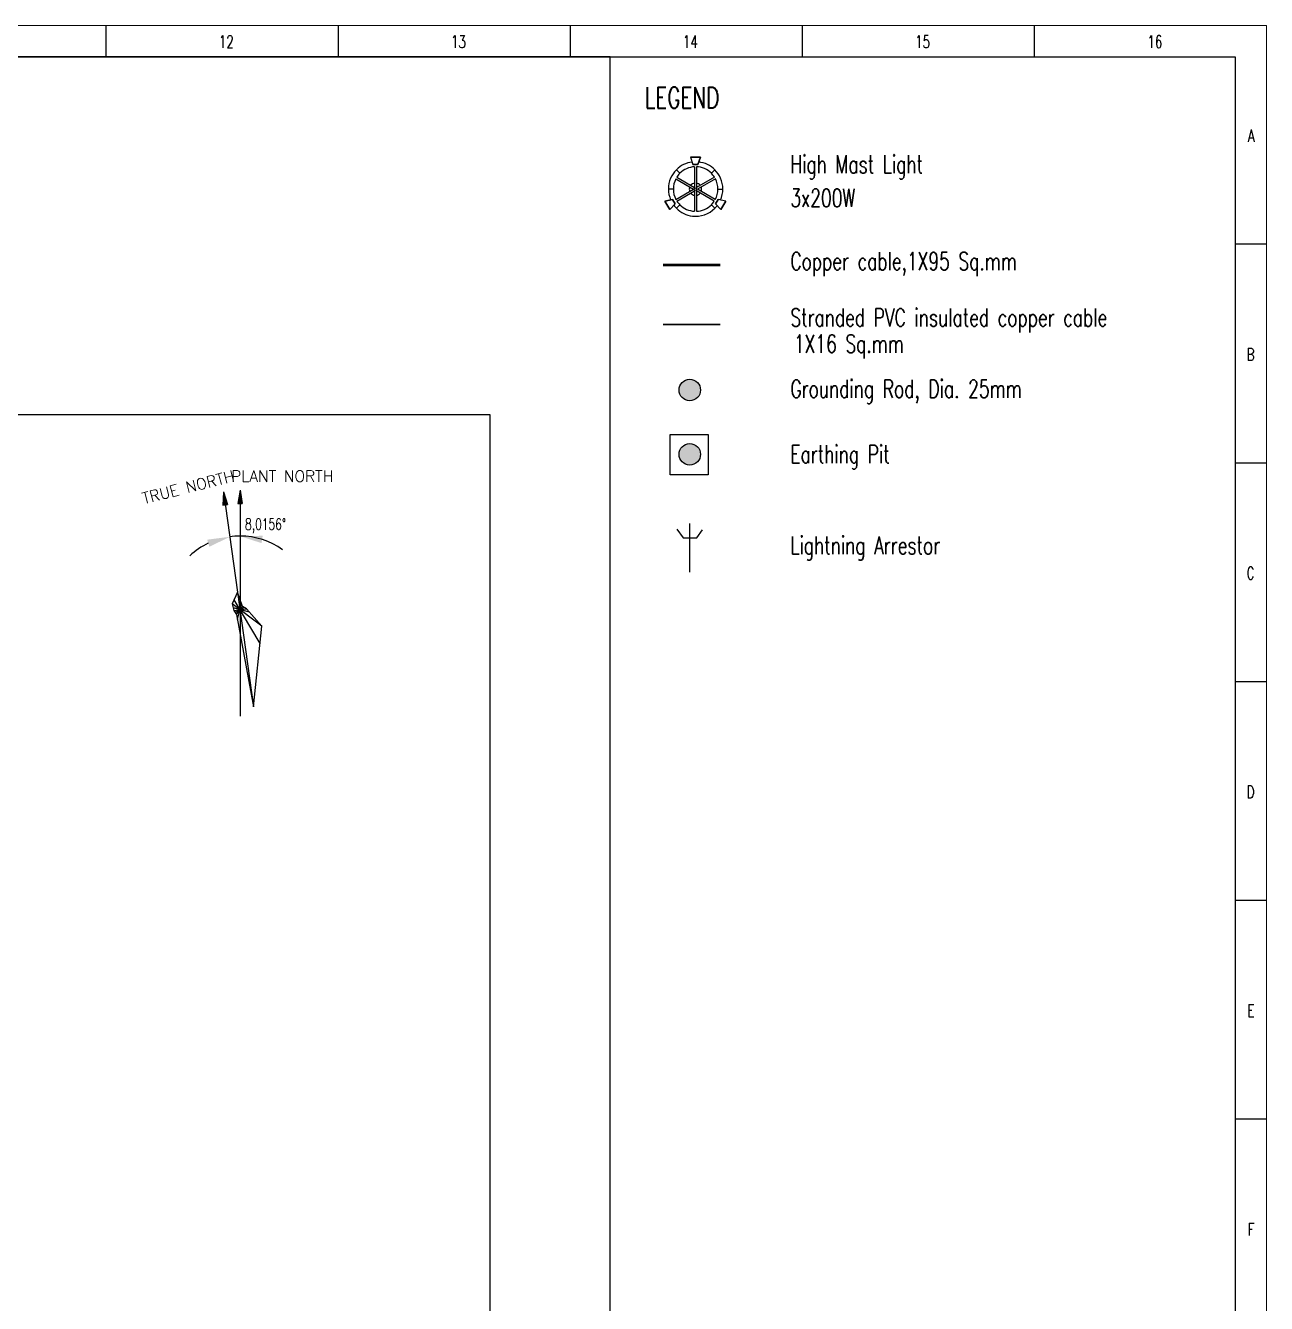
# Model space of a CAD drawing. Header units: millimetres. Extents: x -10011772 to -8149599, y 2847708 to 3434448.
# Drawn here: x -9459239 to -9181954, y 3148817 to 3434448 of the extents above; entities that cross this region are included whole.
import ezdxf
from ezdxf.enums import TextEntityAlignment as Align

# ---------------------------------------------------------------- set-up
doc = ezdxf.new("R2010")
doc.units = ezdxf.units.MM
for name, color, linetype in [('ELECTRICAL', 7, 'Continuous'), ('TEG BORDER', 7, 'Continuous'), ('图框层', 3, 'Continuous'), ('总平面底图', 9, 'Continuous'), ('电气-接地设计-接地线', 3, '接地线'), ('电气设备层', 1, 'Continuous'), ('硅胶总平面地图', 9, 'Continuous')]:
    doc.layers.add(name, color=color, linetype=linetype)
doc.styles.add('EESLTYPE', font='TXT.shx')
doc.styles.add('HZTXT', font='simplexs.shx', dxfattribs={"width": 0.7, "bigfont": 'hztxt.shx'})
doc.styles.add('HZTXTS', font='SIMPLEXS.shx', dxfattribs={"width": 0.7, "height": 800, "bigfont": 'HZTXT.shx'})
doc.styles.add('TEG BORDER', font='txt_qlt.shx', dxfattribs={"width": 0.7, "bigfont": 'hztxt.shx'})
doc.linetypes.add('接地线', pattern='A,500,["/",EESLTYPE,S=200,R=0,X=0,Y=-100],-200,60,-200', length=960)
doc.linetypes.add('组180_接地线', pattern='A,500,["/",EESLTYPE,S=200,R=-180,X=0,Y=100],-200,60,-200', length=960)

# ---------------------------------------------------------------- blocks, each defined once
blk = doc.blocks.new('252 BORDER A2')
for p, q in [((408.37, 420), (408.37, 415)), ((445.5, 420), (445.5, 415)), ((482.62, 420), (482.62, 415)), ((519.75, 420), (519.75, 415)), ((556.87, 420), (556.87, 415)), ((594, 385), (589, 385)), ((594, 350), (589, 350)), ((594, 315), (589, 315)), ((594, 280), (589, 280)), ((594, 245), (589, 245))]:
    blk.add_line(p, q)
at = {"linetype": 'Continuous'}
blk.add_line((489, 415), (5, 415), dxfattribs=at)
at = {"color": 5, "lineweight": 15}
blk.add_lwpolyline([(0, 420), (594, 420), (594, 0), (0, 0)], close=True, dxfattribs=at)
blk.add_lwpolyline([(5, 415), (589, 415), (589, 5), (5, 5)], close=True)
at = {"layer": 'TEG BORDER'}
blk.add_line((489, 116), (489, 415), dxfattribs=at)
at = {"char_height": 2, "width": 2, "style": 'TEG BORDER'}
for s, insert, attachment_point in [('\\pi2.2204e-016;12', (426.42, 418.41), 1), ('\\pi2.2204e-016;13', (463.55, 418.41), 1), ('\\pi-0.033333;14', (500.67, 418.41), 1), ('\\pi2.2204e-016;15', (537.8, 418.41), 1), ('\\pi0.033333;16', (574.92, 418.41), 1), ('A', (592.09, 403.39), 3), ('B', (592.09, 368.39), 3), ('C', (592.09, 333.39), 3), ('D', (592.09, 298.39), 3), ('E', (592.09, 263.39), 3), ('F', (592.09, 228.39), 3)]:
    blk.add_mtext(s, dxfattribs=dict(at, insert=insert, attachment_point=attachment_point))
blk = doc.blocks.new('总平面底图 爆炸危险区 LOCATION I')
at = {"layer": '总平面底图'}
h = blk.add_hatch(color=256, dxfattribs=at)
h.dxf.hatch_style = 1
h.paths.add_polyline_path([(267211, 201396), (267159, 199897), (267417, 199933)])
h.paths.add_polyline_path([(267211, 201396), (267417, 199933), (267675, 199969)])
h = blk.add_hatch(color=256, dxfattribs=at)
h.dxf.hatch_style = 1
h.paths.add_polyline_path([(269067, 201568), (268806, 200091), (269067, 200091)])
h.paths.add_polyline_path([(269067, 201568), (269067, 200091), (269327, 200091)])
for p, q in [((267211, 201396), (267159, 199897)), ((267211, 201396), (270593, 177379)), ((267211, 201396), (267675, 199969)), ((269067, 201568), (268806, 200091)), ((269067, 201568), (269067, 176302)), ((269067, 201568), (269327, 200091)), ((267159, 199897), (267675, 199969)), ((268806, 200091), (269327, 200091)), ((268790, 190182), (268200, 188870)), ((269347, 188589), (268790, 190182)), ((271497, 186387), (268200, 188870)), ((268200, 188870), (268363, 188119)), ((271301, 184428), (268409, 189334)), ((268672, 187694), (269347, 188589)), ((268781, 187110), (269241, 188892)), ((269799, 188321), (269347, 188589)), ((270131, 187943), (268299, 188416)), ((268363, 188119), (269799, 188321)), ((268363, 188119), (268672, 187694)), ((268524, 187898), (269521, 188486)), ((268672, 187694), (270593, 177379)), ((271497, 186387), (269799, 188321)), ((270593, 177379), (271497, 186387))]:
    blk.add_line(p, q, dxfattribs=at)
blk.add_lwpolyline([(0, 0), (297000, 0), (297000, 210000), (0, 210000)], close=True, dxfattribs=at)
for start, end in [(90, 98.0156), (54.61839, 90), (115.49435, 132.9731)]:
    blk.add_arc((269067, 188218), 8227, start, end, dxfattribs=at)
for points in [[(265406, 196043), (265646, 195245), (267920, 196364)], [(271475, 195653), (271601, 196477), (269067, 196445)]]:
    blk.add_solid(points, dxfattribs=at)
at = {"layer": '总平面底图', "style": 'TEG BORDER'}
for s, rotation, p in [('TRUE NORTH', 14.14143, (258310, 200021)), ('PLANT NORTH', 0, (268086, 202505))]:
    blk.add_text(s, height=1250, rotation=rotation, dxfattribs=at).set_placement(p)
at = {"layer": '总平面底图', "insert": (271910, 197588), "char_height": 1250, "attachment_point": 5, "rotation": 0, "style": 'TEG BORDER'}
blk.add_mtext('8,0156°', dxfattribs=at)
blk = doc.blocks.new('gaogandeng')
at = {"layer": '电气设备层', "color": 1, "linetype": 'Continuous', "lineweight": -3}
for p, q in [((2545775, 1346602), (2544815, 1346602)), ((2544815, 1346602), (2545775, 1346602)), ((2544815, 1346602), (2545055, 1345882)), ((2544815, 1346602), (2545055, 1345882)), ((2545775, 1346602), (2544815, 1346602)), ((2544815, 1346602), (2545775, 1346602)), ((2544815, 1346602), (2545055, 1345882)), ((2544815, 1346602), (2545055, 1345882)), ((2545535, 1345882), (2545775, 1346602)), ((2545775, 1346602), (2545535, 1345882)), ((2545535, 1345882), (2545775, 1346602)), ((2545775, 1346602), (2545535, 1345882)), ((2543786, 1345030), (2543447, 1345370)), ((2543786, 1345030), (2543447, 1345370)), ((2545055, 1345882), (2545535, 1345882)), ((2545535, 1345882), (2545055, 1345882)), ((2545055, 1345882), (2545535, 1345882)), ((2545535, 1345882), (2545055, 1345882)), ((2545200, 1345660), (2545200, 1343651)), ((2545392, 1345662), (2545392, 1343651)), ((2547180, 1345370), (2547011, 1345200)), ((2547180, 1345370), (2547011, 1345200)), ((2543385, 1344477), (2545104, 1343485)), ((2543480, 1344644), (2545200, 1343651)), ((2547138, 1344659), (2545392, 1343651)), ((2547234, 1344492), (2545488, 1343485)), ((2547011, 1345200), (2546841, 1345030)), ((2547011, 1345200), (2546841, 1345030)), ((2543154, 1343503), (2542674, 1343503)), ((2543154, 1343503), (2542674, 1343503)), ((2543400, 1342501), (2545104, 1343485)), ((2543497, 1342335), (2545200, 1343318)), ((2545200, 1343318), (2545200, 1341346)), ((2547121, 1342320), (2545392, 1343318)), ((2545392, 1343318), (2545392, 1341344)), ((2547219, 1342485), (2545488, 1343485)), ((2547474, 1343503), (2547954, 1343503)), ((2547474, 1343503), (2547954, 1343503)), ((2543082, 1342486), (2542338, 1342334)), ((2542338, 1342334), (2543082, 1342486)), ((2543082, 1342486), (2542338, 1342334)), ((2542338, 1342334), (2543082, 1342486)), ((2542338, 1342334), (2542818, 1341503)), ((2542818, 1341503), (2542338, 1342334)), ((2542338, 1342334), (2542818, 1341503)), ((2542818, 1341503), (2542338, 1342334)), ((2542818, 1341503), (2543322, 1342071)), ((2542818, 1341503), (2543322, 1342071)), ((2542818, 1341503), (2543322, 1342071)), ((2542818, 1341503), (2543322, 1342071)), ((2543322, 1342071), (2543082, 1342486)), ((2543082, 1342486), (2543322, 1342071)), ((2543322, 1342071), (2543082, 1342486)), ((2543082, 1342486), (2543322, 1342071)), ((2543447, 1341636), (2543617, 1341806)), ((2543447, 1341636), (2543617, 1341806)), ((2543617, 1341806), (2543786, 1341976)), ((2543617, 1341806), (2543786, 1341976)), ((2546841, 1341976), (2547180, 1341636)), ((2546841, 1341976), (2547180, 1341636)), ((2547498, 1342485), (2547258, 1342069)), ((2547258, 1342069), (2547498, 1342485)), ((2547258, 1342069), (2547498, 1342485)), ((2547258, 1342069), (2547762, 1341501)), ((2547762, 1341501), (2547258, 1342069)), ((2547762, 1341501), (2547258, 1342069)), ((2548242, 1342333), (2547498, 1342485)), ((2548242, 1342333), (2547498, 1342485)), ((2548242, 1342333), (2547498, 1342485)), ((2547762, 1341501), (2548242, 1342333)), ((2548242, 1342333), (2547762, 1341501)), ((2548242, 1342333), (2547762, 1341501))]:
    blk.add_line(p, q, dxfattribs=at)
blk.add_circle((2545296, 1343485), 120, dxfattribs=at)
blk.add_circle((2545296, 1343485), 120, dxfattribs=at)
for centre, radius, start, end in [((2545314, 1343503), 2640, 135, 156.83325), ((2545314, 1343503), 2640, 97.3591, 135), ((2545314, 1343503), 2160, 93.01359, 135), ((2545314, 1343503), 2160, 45, 87.91879), ((2545314, 1343503), 2640, 45, 83.41976), ((2545314, 1343503), 2640, 23.13276, 45), ((2545314, 1343503), 2640, 156.83325, 180), ((2545314, 1343503), 2160, 153.20665, 180), ((2545314, 1343503), 2160, 135, 148.11168), ((2545296, 1343485), 600, 99.2069, 140.7931), ((2545296, 1343485), 600, 99.2069, 140.7931), ((2545296, 1343485), 600, 39.2069, 80.7931), ((2545296, 1343485), 600, 39.2069, 80.7931), ((2545314, 1343503), 2160, 32.35436, 45), ((2545314, 1343503), 2160, 0, 27.2597), ((2545314, 1343503), 2640, 0, 23.13276), ((2545314, 1343503), 2640, 180, 203.55745), ((2545314, 1343503), 2160, 180, 207.64564), ((2545296, 1343485), 600, 159.2069, 200.7931), ((2545296, 1343485), 600, 159.2069, 200.7931), ((2545296, 1343485), 600, 219.2069, 260.7931), ((2545296, 1343485), 600, 219.2069, 260.7931), ((2545296, 1343485), 600, 279.2069, 320.7931), ((2545296, 1343485), 600, 279.2069, 320.7931), ((2545296, 1343485), 600, 339.2069, 20.7931), ((2545296, 1343485), 600, 0, 20.7931), ((2545296, 1343485), 600, 339.2069, 0), ((2545314, 1343503), 2160, 331.88832, 0), ((2545314, 1343503), 2640, 336.20068, 0), ((2545314, 1343503), 2640, 216.63513, 225), ((2545314, 1343503), 2640, 225, 263.28456), ((2545314, 1343503), 2160, 212.7403, 225), ((2545314, 1343503), 2160, 225, 266.98641), ((2545314, 1343503), 2640, 263.28456, 315), ((2545314, 1343503), 2160, 272.08121, 315), ((2545314, 1343503), 2160, 315, 326.79335), ((2545314, 1343503), 2640, 315, 322.56639)]:
    blk.add_arc(centre, radius, start, end, dxfattribs=at)
at = {"layer": '硅胶总平面地图', "color": 1, "linetype": 'Continuous', "lineweight": -3}
for p, q in [((2545775, 1346602), (2544815, 1346602)), ((2544815, 1346602), (2545775, 1346602)), ((2544815, 1346602), (2545055, 1345882)), ((2544815, 1346602), (2545055, 1345882)), ((2545775, 1346602), (2544815, 1346602)), ((2544815, 1346602), (2545775, 1346602)), ((2544815, 1346602), (2545055, 1345882)), ((2544815, 1346602), (2545055, 1345882)), ((2545535, 1345882), (2545775, 1346602)), ((2545775, 1346602), (2545535, 1345882)), ((2545535, 1345882), (2545775, 1346602)), ((2545775, 1346602), (2545535, 1345882)), ((2543786, 1345030), (2543447, 1345370)), ((2543786, 1345030), (2543447, 1345370)), ((2545055, 1345882), (2545535, 1345882)), ((2545535, 1345882), (2545055, 1345882)), ((2545055, 1345882), (2545535, 1345882)), ((2545535, 1345882), (2545055, 1345882)), ((2545200, 1345660), (2545200, 1343651)), ((2545392, 1345662), (2545392, 1343651)), ((2547180, 1345370), (2547011, 1345200)), ((2547180, 1345370), (2547011, 1345200)), ((2543385, 1344477), (2545104, 1343485)), ((2543480, 1344644), (2545200, 1343651)), ((2547138, 1344659), (2545392, 1343651)), ((2547234, 1344492), (2545488, 1343485)), ((2547011, 1345200), (2546841, 1345030)), ((2547011, 1345200), (2546841, 1345030)), ((2543154, 1343503), (2542674, 1343503)), ((2543154, 1343503), (2542674, 1343503)), ((2543400, 1342501), (2545104, 1343485)), ((2543497, 1342335), (2545200, 1343318)), ((2545200, 1343318), (2545200, 1341346)), ((2547121, 1342320), (2545392, 1343318)), ((2545392, 1343318), (2545392, 1341344)), ((2547219, 1342485), (2545488, 1343485)), ((2547474, 1343503), (2547954, 1343503)), ((2547474, 1343503), (2547954, 1343503)), ((2543082, 1342486), (2542338, 1342334)), ((2542338, 1342334), (2543082, 1342486)), ((2543082, 1342486), (2542338, 1342334)), ((2542338, 1342334), (2543082, 1342486)), ((2542338, 1342334), (2542818, 1341503)), ((2542818, 1341503), (2542338, 1342334)), ((2542338, 1342334), (2542818, 1341503)), ((2542818, 1341503), (2542338, 1342334)), ((2542818, 1341503), (2543322, 1342071)), ((2542818, 1341503), (2543322, 1342071)), ((2542818, 1341503), (2543322, 1342071)), ((2542818, 1341503), (2543322, 1342071)), ((2543322, 1342071), (2543082, 1342486)), ((2543082, 1342486), (2543322, 1342071)), ((2543322, 1342071), (2543082, 1342486)), ((2543082, 1342486), (2543322, 1342071)), ((2543447, 1341636), (2543617, 1341806)), ((2543447, 1341636), (2543617, 1341806)), ((2543617, 1341806), (2543786, 1341976)), ((2543617, 1341806), (2543786, 1341976)), ((2546841, 1341976), (2547180, 1341636)), ((2546841, 1341976), (2547180, 1341636)), ((2547498, 1342485), (2547258, 1342069)), ((2547258, 1342069), (2547498, 1342485)), ((2547258, 1342069), (2547762, 1341501)), ((2547762, 1341501), (2547258, 1342069)), ((2548242, 1342333), (2547498, 1342485)), ((2548242, 1342333), (2547498, 1342485)), ((2547762, 1341501), (2548242, 1342333)), ((2548242, 1342333), (2547762, 1341501))]:
    blk.add_line(p, q, dxfattribs=at)
blk.add_circle((2545296, 1343485), 120, dxfattribs=at)
blk.add_circle((2545296, 1343485), 120, dxfattribs=at)
for centre, radius, start, end in [((2545314, 1343503), 2640, 135, 156.83325), ((2545314, 1343503), 2640, 97.3591, 135), ((2545314, 1343503), 2160, 93.01359, 135), ((2545314, 1343503), 2160, 45, 87.91879), ((2545314, 1343503), 2640, 45, 83.41976), ((2545314, 1343503), 2640, 23.13276, 45), ((2545314, 1343503), 2640, 156.83325, 180), ((2545314, 1343503), 2160, 153.20665, 180), ((2545314, 1343503), 2160, 135, 148.11168), ((2545296, 1343485), 600, 99.2069, 140.7931), ((2545296, 1343485), 600, 99.2069, 140.7931), ((2545296, 1343485), 600, 39.2069, 80.7931), ((2545296, 1343485), 600, 39.2069, 80.7931), ((2545314, 1343503), 2160, 32.35436, 45), ((2545314, 1343503), 2160, 0, 27.2597), ((2545314, 1343503), 2640, 0, 23.13276), ((2545314, 1343503), 2640, 180, 203.55745), ((2545314, 1343503), 2160, 180, 207.64564), ((2545296, 1343485), 600, 159.2069, 200.7931), ((2545296, 1343485), 600, 159.2069, 200.7931), ((2545296, 1343485), 600, 219.2069, 260.7931), ((2545296, 1343485), 600, 219.2069, 260.7931), ((2545296, 1343485), 600, 279.2069, 320.7931), ((2545296, 1343485), 600, 279.2069, 320.7931), ((2545296, 1343485), 600, 339.2069, 20.7931), ((2545296, 1343485), 600, 0, 20.7931), ((2545296, 1343485), 600, 339.2069, 0), ((2545314, 1343503), 2160, 331.88832, 0), ((2545314, 1343503), 2640, 336.20068, 0), ((2545314, 1343503), 2640, 216.63513, 225), ((2545314, 1343503), 2640, 225, 263.28456), ((2545314, 1343503), 2160, 212.7403, 225), ((2545314, 1343503), 2160, 225, 266.98641), ((2545314, 1343503), 2640, 263.28456, 315), ((2545314, 1343503), 2160, 272.08121, 315), ((2545314, 1343503), 2160, 315, 326.79335), ((2545314, 1343503), 2640, 315, 322.56639)]:
    blk.add_arc(centre, radius, start, end, dxfattribs=at)
blk = doc.blocks.new('PTJD2')
at = {"linetype": 'Continuous'}
blk.add_hatch(color=0, dxfattribs=at).paths.add_polyline_path([(150, 0, 1), (-150, 0, 1)])
at = {"color": 0, "linetype": 'Continuous'}
blk.add_circle((0, 0), 150, dxfattribs=at)

msp = doc.modelspace()

# ---------------------------------------------------------------- linework, layer by layer
msp.add_lwpolyline([(-9315172, 3343012), (-9306681, 3343012), (-9306681, 3334023), (-9315172, 3334023)], close=True)
at = {"color": 1, "lineweight": 30, "ltscale": 10}
for points in [[(-9313689, 3321904), (-9312296, 3319915), (-9309260, 3319915), (-9307982, 3321739)], [(-9310778, 3319915), (-9310778, 3319915), (-9310778, 3319915), (-9310778, 3323153)], [(-9310778, 3312247), (-9310778, 3319915)]]:
    msp.add_lwpolyline(points, dxfattribs=at)
at = {"layer": '电气-接地设计-接地线', "linetype": '组180_接地线', "ltscale": 0.003, "const_width": 640}
msp.add_lwpolyline([(-9316784, 3380920), (-9303997, 3380920)], dxfattribs=at)
at = {"layer": '电气-接地设计-接地线', "color": 1, "linetype": '接地线', "ltscale": 0.001, "const_width": 320}
msp.add_lwpolyline([(-9316784, 3367632), (-9303997, 3367632)], dxfattribs=at)

# ---------------------------------------------------------------- block references
at = {"color": 9, "xscale": 1397, "yscale": 1397, "zscale": 1397}
msp.add_blockref('252 BORDER A2', (-10011772, 2847708), dxfattribs=at)
at = {"layer": '总平面底图', "xscale": 2, "yscale": 2, "zscale": 2}
msp.add_blockref('总平面底图 爆炸危险区 LOCATION I', (-9949454, 2927448), dxfattribs=at)
at = {"layer": '电气-接地设计-接地线', "color": 1, "xscale": 15.99858832723, "yscale": 15.99858832723, "zscale": 5.332862775743332}
for p in [(-9310814, 3352978), (-9310814, 3338616)]:
    msp.add_blockref('PTJD2', p, dxfattribs=at)
at = {"layer": '电气设备层', "xscale": 2.30379671912112, "yscale": 2.30379671912112, "zscale": 2.30379671912112}
msp.add_blockref('gaogandeng', (-15173396, 302753), dxfattribs=at)

# ---------------------------------------------------------------- texts
at = {"layer": 'ELECTRICAL', "color": 0, "style": 'HZTXT', "width": 0.7}
msp.add_text('LEGEND', height=4666.3, dxfattribs=at).set_placement((-9320895, 3418319), align=Align.MIDDLE_LEFT)
at = {"layer": '图框层', "color": 7, "linetype": 'Continuous', "style": 'HZTXTS', "width": 0.7}
for s, height, p in [('High Mast Light', 3999.65, (-9288327, 3401444)), ('3x200W', 3999.6, (-9288327, 3393925)), ('Copper cable,1X95 Sq.mm', 3999.65, (-9288327, 3379786)), ('Stranded PVC insulated copper cable', 3999.65, (-9288327, 3367195)), ('1X16 Sq.mm', 3999.6, (-9287550, 3361330)), ('Grounding Rod, Dia. 25mm', 3999.65, (-9288327, 3351259)), ('Earthing Pit', 3999.65, (-9288327, 3336636)), ('Lightning Arrestor', 3999.65, (-9288327, 3316261))]:
    msp.add_text(s, height=height, dxfattribs=at).set_placement(p)

doc.saveas('drawing.dxf')
